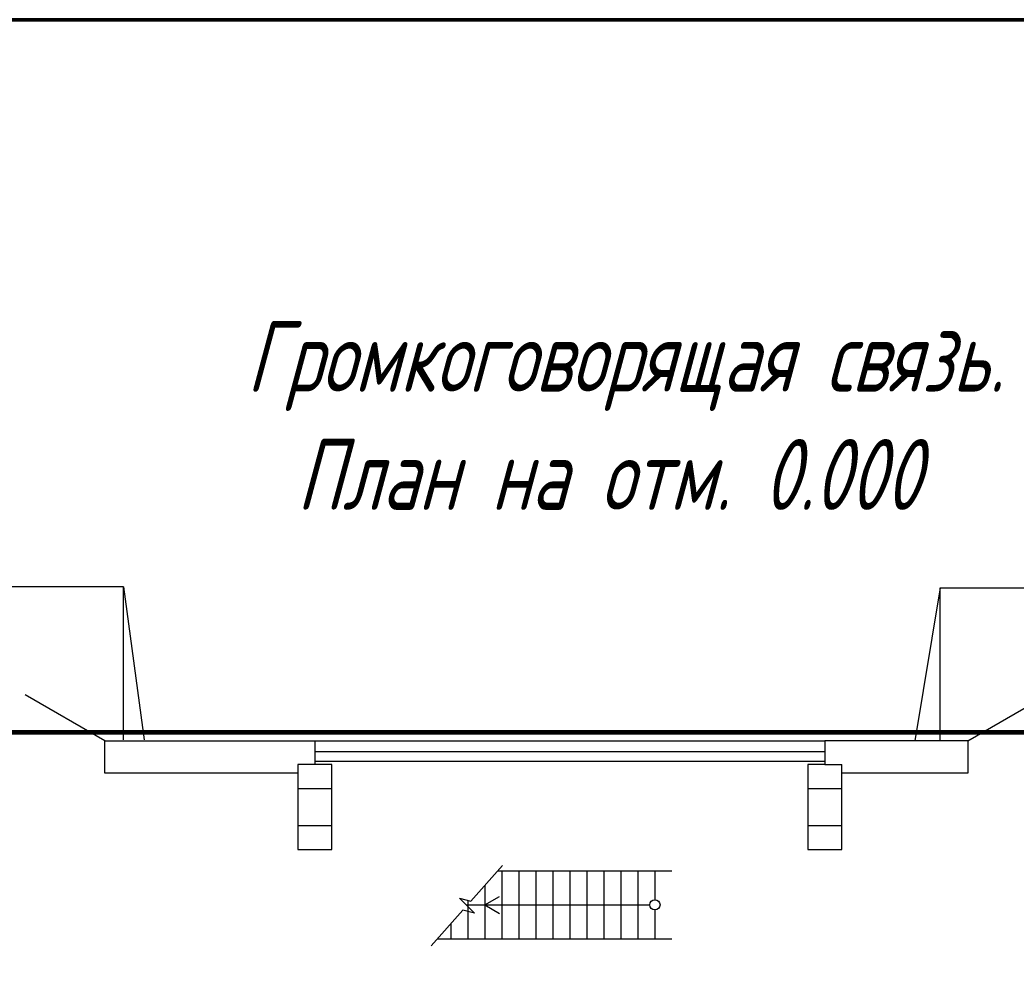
# Model space of a CAD drawing. Header units: millimetres. Extents: x 1337 to 8186, y 1899 to 5236.
# Drawn here: x 4840.2 to 5008.8, y 2777.5 to 2938.9 of the extents above; entities that cross this region are included whole.
import ezdxf

# ---------------------------------------------------------------- set-up
doc = ezdxf.new("R2010")
doc.units = ezdxf.units.MM
for name, color, linetype, lineweight in [('Линия связи (Вновь)', 3, 'Continuous', 60), ('Строительный', 251, 'Continuous', 13), ('Текст', 2, 'Continuous', 25), ('Формат - толстая линия', 7, 'Continuous', 50)]:
    doc.layers.add(name, color=color, linetype=linetype, lineweight=lineweight)
doc.styles.add('Simplex', font='simplex.shx', dxfattribs={"width": 0.7, "oblique": 15})

# ---------------------------------------------------------------- blocks, each defined once
blk = doc.blocks.new('A$C178B2837')
at = {"layer": 'Строительный', "ltscale": 100}
for p, q in [((208.66, 420.6), (193.66, 420.6)), ((208.66, 402.6), (208.66, 420.6)), ((208.66, 420.6), (211.12, 402.6)), ((304.71, 420.51), (301.71, 402.51)), ((304.71, 420.51), (334.71, 420.51)), ((304.71, 402.51), (304.71, 420.51)), ((206.46, 402.51), (197.12, 407.91)), ((307.96, 402.51), (318.14, 408.39)), ((206.46, 402.51), (291.16, 402.51)), ((206.46, 398.71), (206.46, 402.51)), ((231.16, 402.51), (231.16, 399.71)), ((307.96, 402.51), (291.16, 402.51)), ((291.16, 402.51), (291.16, 399.71)), ((307.96, 402.51), (307.96, 398.71)), ((231.16, 401.26), (291.16, 401.26)), ((233.16, 399.71), (229.16, 399.71)), ((229.16, 399.71), (229.16, 389.71)), ((231.16, 400.11), (291.16, 400.11)), ((233.16, 389.71), (233.16, 399.71)), ((291.16, 399.71), (289.16, 399.71)), ((289.16, 399.71), (289.16, 389.71)), ((291.16, 399.71), (293.16, 399.71)), ((293.16, 389.71), (293.16, 399.71)), ((229.16, 398.71), (206.46, 398.71)), ((307.96, 398.71), (293.16, 398.71)), ((229.16, 396.89), (233.16, 396.89)), ((289.16, 396.89), (293.16, 396.89)), ((229.16, 392.54), (233.16, 392.54)), ((289.16, 392.54), (293.16, 392.54)), ((229.16, 389.71), (233.16, 389.71)), ((289.16, 389.71), (293.16, 389.71)), ((249.52, 383.64), (253.25, 387.84)), ((252.69, 387.21), (273.16, 387.21)), ((253.16, 387.21), (253.16, 379.21)), ((255.16, 387.21), (255.16, 379.21)), ((257.16, 387.21), (257.16, 379.21)), ((259.16, 387.21), (259.16, 379.21)), ((261.16, 387.21), (261.16, 379.21)), ((263.16, 387.21), (263.16, 379.21)), ((265.16, 387.21), (265.16, 379.21)), ((267.16, 387.21), (267.16, 379.21)), ((269.16, 387.21), (269.16, 379.21)), ((271.16, 387.21), (271.16, 383.81)), ((251.16, 385.49), (251.16, 379.21)), ((248.17, 384), (249.94, 382.23)), ((248.17, 384), (249.52, 383.64)), ((248.96, 383.21), (270.56, 383.21)), ((249.16, 383.73), (249.16, 379.21)), ((251.16, 383.21), (252.9, 384.21)), ((251.16, 383.21), (252.9, 382.21)), ((244.85, 378.39), (248.59, 382.59)), ((249.94, 382.23), (248.59, 382.59)), ((271.16, 382.61), (271.16, 379.21)), ((247.16, 380.99), (247.16, 379.21)), ((245.58, 379.21), (273.16, 379.21))]:
    blk.add_line(p, q, dxfattribs=at)
blk.add_circle((271.16, 383.21), 0.6, dxfattribs=at)

msp = doc.modelspace()

# ---------------------------------------------------------------- linework, layer by layer
at = {"layer": 'Линия связи (Вновь)'}
msp.add_line((4715.85, 2818.29), (5407.34, 2818.29), dxfattribs=at)
at = {"layer": 'Формат - толстая линия'}
msp.add_lwpolyline([(4542.22, 2938.94), (5549.28, 2938.94), (5549.28, 2207.23), (4542.22, 2207.23)], close=True, dxfattribs=at)

# ---------------------------------------------------------------- block references
at = {"layer": 'Линия связи (Вновь)', "xscale": 1.44, "yscale": 1.44, "zscale": 1.44}
msp.add_blockref('A$C178B2837', (4557.21, 2237.23), dxfattribs=at)

# ---------------------------------------------------------------- texts
at = {"layer": 'Текст', "ltscale": 100, "insert": (4274.93, 2887.96), "char_height": 12, "width": 1604.0084, "attachment_point": 1, "style": 'Simplex'}
msp.add_mtext('\\pi603.61;Громкоговорящая связь. зд 2227\\P\\pi612.08;План на отм. 0.000', dxfattribs=at)

doc.saveas('drawing.dxf')
